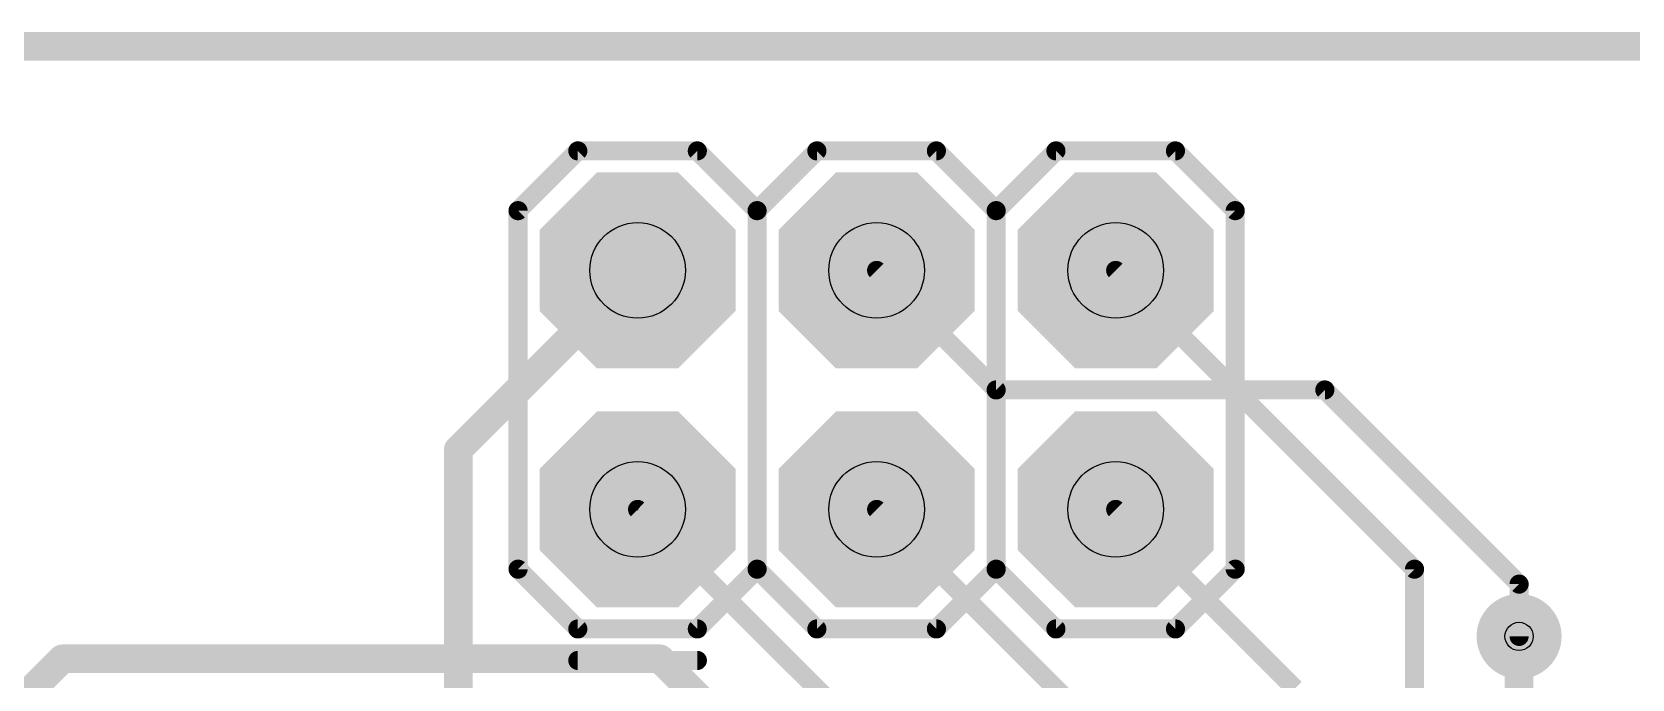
# Model space of a CAD drawing. Extents: x -1 to 156, y 2 to 108.
# Drawn here: x 88.18 to 105.18, y 15.5 to 22.38 of the extents above; entities that cross this region are included whole.
import ezdxf

# ---------------------------------------------------------------- set-up
doc = ezdxf.new("R2010")
doc.units = 0
for name, color, linetype in [('1', 22, 'CONTINUOUS'), ('16', 175, 'CONTINUOUS'), ('17', 82, 'CONTINUOUS'), ('18', 82, 'CONTINUOUS'), ('20', 7, 'CONTINUOUS'), ('21', 253, 'CONTINUOUS'), ('23', 7, 'CONTINUOUS'), ('29', 253, 'CONTINUOUS'), ('30', 253, 'CONTINUOUS'), ('44', 253, 'CONTINUOUS'), ('51', 253, 'CONTINUOUS')]:
    doc.layers.add(name, color=color, linetype=linetype)

# ---------------------------------------------------------------- blocks, each defined once
blk = doc.blocks.new('RECT')
blk.add_solid([(-0.5, -0.5), (0.5, -0.5), (-0.5, 0.5), (0.5, 0.5)])
blk = doc.blocks.new('OCTAGONP')
at = {"const_width": 0.5}
blk.add_lwpolyline([(-0.25, -0.1036), (-0.25, 0.1036), (-0.1036, 0.25), (0.1036, 0.25), (0.25, 0.1036), (0.25, -0.1036), (0.1036, -0.25), (-0.1036, -0.25), (-0.25, -0.1036), (-0.25, 0.1036)], dxfattribs=at)
blk = doc.blocks.new('ROUNDV')
at = {"const_width": 0.5}
blk.add_lwpolyline([(0, -0.25, 1), (0, 0.25, 1), (0, -0.25)], format="xyb", dxfattribs=at)

msp = doc.modelspace()

# ---------------------------------------------------------------- linework, layer by layer
at = {"layer": '1'}
for points, const_width in [([(102.87, 16.6687), (99.695, 19.8438)], 0.2032), ([(94.615, 17.3038), (96.8375, 15.0813)], 0.2032), ([(97.155, 17.3038), (100.33, 14.1288)], 0.2032), ([(99.695, 17.3038), (101.6, 15.3988)], 0.2032), ([(102.87, 8.63), (102.87, 16.6687)], 0.2032), ([(103.9813, 15.9544), (103.9813, 7.1438)], 0.3048), ([(86.995, 14.2081), (88.5031, 15.7163)], 0.3048), ([(88.5031, 15.7163), (94.8531, 15.7163)], 0.3048), ([(96.52, 14.0494), (94.8531, 15.7163)], 0.3048)]:
    msp.add_lwpolyline(points, dxfattribs=dict(at, const_width=const_width))
for points, const_width in [([(99.7309, 19.8797, 1), (99.6591, 19.8078)], 0.1016), ([(94.6509, 17.3397, 1), (94.5791, 17.2678)], 0.1016), ([(97.1909, 17.3397, 1), (97.1191, 17.2678)], 0.1016), ([(99.7309, 17.3397, 1), (99.6591, 17.2678)], 0.1016), ([(102.9208, 16.6687, 1), (102.8192, 16.6687)], 0.1016), ([(102.8341, 16.6328, 1), (102.9059, 16.7047)], 0.1016), ([(104.0575, 15.9544, 1), (103.9051, 15.9544)], 0.1524), ([(88.5031, 15.7925, 1), (88.5031, 15.6401)], 0.1524), ([(88.557, 15.6624, 1), (88.4492, 15.7701)], 0.1524), ([(94.907, 15.7701, 1), (94.7992, 15.6624)], 0.1524), ([(94.8531, 15.6401, 1), (94.8531, 15.7925)], 0.1524)]:
    msp.add_lwpolyline(points, format="xyb", dxfattribs=dict(at, const_width=const_width))
at = {"layer": '16'}
for points, const_width in [([(94.615, 19.8438), (92.71, 17.9388)], 0.3048), ([(97.155, 19.8438), (98.425, 18.5738)], 0.2032), ([(98.425, 18.5738), (101.9175, 18.5738)], 0.2032), ([(101.9175, 18.5738), (103.9813, 16.51)], 0.2032), ([(92.71, 17.9388), (92.71, 14.4463)], 0.3048), ([(103.9813, 16.51), (103.9813, 15.9544)], 0.2032)]:
    msp.add_lwpolyline(points, dxfattribs=dict(at, const_width=const_width))
for points, const_width in [([(94.6689, 19.7899, 1), (94.5611, 19.8976)], 0.1524), ([(97.1909, 19.8797, 1), (97.1191, 19.8078)], 0.1016), ([(98.425, 18.6245, 1), (98.425, 18.523)], 0.1016), ([(98.3891, 18.5378, 1), (98.4609, 18.6097)], 0.1016), ([(101.9534, 18.6097, 1), (101.8816, 18.5378)], 0.1016), ([(101.9175, 18.523, 1), (101.9175, 18.6245)], 0.1016), ([(92.7862, 17.9388, 1), (92.6338, 17.9388)], 0.1524), ([(92.6561, 17.9926, 1), (92.7639, 17.8849)], 0.1524), ([(104.032, 16.51, 1), (103.9305, 16.51)], 0.1016), ([(103.9453, 16.4741, 1), (104.0172, 16.5459)], 0.1016), ([(103.9305, 15.9544, 1), (104.032, 15.9544)], 0.1016)]:
    msp.add_lwpolyline(points, format="xyb", dxfattribs=dict(at, const_width=const_width))
at = {"layer": '20', "const_width": 0.3048}
msp.add_lwpolyline([(79.375, 22.225), (114.935, 22.225)], dxfattribs=at)
at = {"layer": '21', "const_width": 0.2032}
for points in [[(93.345, 20.4788), (93.98, 21.1137)], [(93.98, 21.1137), (95.25, 21.1137)], [(95.25, 21.1137), (95.885, 20.4788)], [(95.885, 20.4788), (96.52, 21.1137)], [(96.52, 21.1137), (97.79, 21.1137)], [(97.79, 21.1137), (98.425, 20.4788)], [(98.425, 20.4788), (99.06, 21.1137)], [(99.06, 21.1137), (100.33, 21.1137)], [(100.33, 21.1137), (100.965, 20.4788)], [(93.345, 16.6687), (93.345, 20.4788)], [(95.885, 20.4788), (95.885, 16.6687)], [(98.425, 20.4788), (98.425, 16.6687)], [(100.965, 20.4788), (100.965, 16.6687)], [(93.345, 16.6687), (93.98, 16.0338)], [(95.25, 16.0338), (95.885, 16.6687)], [(95.885, 16.6687), (96.52, 16.0338)], [(97.79, 16.0338), (98.425, 16.6687)], [(98.425, 16.6687), (99.06, 16.0338)], [(100.33, 16.0338), (100.965, 16.6687)], [(93.98, 16.0338), (95.25, 16.0338)], [(96.52, 16.0338), (97.79, 16.0338)], [(99.06, 16.0338), (100.33, 16.0338)], [(95.25, 15.6988), (93.98, 15.6988)]]:
    msp.add_lwpolyline(points, dxfattribs=at)
at = {"layer": '21', "const_width": 0.1016}
for points in [[(93.98, 21.1645, 1), (93.98, 21.063)], [(94.0159, 21.0778, 1), (93.9441, 21.1497)], [(95.2859, 21.1497, 1), (95.2141, 21.0778)], [(95.25, 21.063, 1), (95.25, 21.1645)], [(96.52, 21.1645, 1), (96.52, 21.063)], [(96.5559, 21.0778, 1), (96.4841, 21.1497)], [(97.8259, 21.1497, 1), (97.7541, 21.0778)], [(97.79, 21.063, 1), (97.79, 21.1645)], [(99.06, 21.1645, 1), (99.06, 21.063)], [(99.0959, 21.0778, 1), (99.0241, 21.1497)], [(100.3659, 21.1497, 1), (100.2941, 21.0778)], [(100.33, 21.063, 1), (100.33, 21.1645)], [(93.3958, 20.4788, 1), (93.2942, 20.4788)], [(95.9358, 20.4788, 1), (95.8342, 20.4788)], [(98.4758, 20.4788, 1), (98.3742, 20.4788)], [(101.0158, 20.4788, 1), (100.9142, 20.4788)], [(93.3091, 20.5147, 1), (93.3809, 20.4428)], [(95.8491, 20.5147, 1), (95.9209, 20.4428)], [(95.8491, 20.4428, 1), (95.9209, 20.5147)], [(98.3891, 20.5147, 1), (98.4609, 20.4428)], [(98.3891, 20.4428, 1), (98.4609, 20.5147)], [(100.9291, 20.4428, 1), (101.0009, 20.5147)], [(93.3809, 16.7047, 1), (93.3091, 16.6328)], [(93.2942, 16.6687, 1), (93.3958, 16.6687)], [(95.9209, 16.7047, 1), (95.8491, 16.6328)], [(95.8342, 16.6687, 1), (95.9358, 16.6687)], [(95.9209, 16.6328, 1), (95.8491, 16.7047)], [(98.4609, 16.7047, 1), (98.3891, 16.6328)], [(98.3742, 16.6687, 1), (98.4758, 16.6687)], [(98.4609, 16.6328, 1), (98.3891, 16.7047)], [(100.9142, 16.6687, 1), (101.0158, 16.6687)], [(101.0009, 16.6328, 1), (100.9291, 16.7047)], [(93.98, 16.0846, 1), (93.98, 15.983)], [(93.9441, 15.9978, 1), (94.0159, 16.0697)], [(95.2141, 16.0697, 1), (95.2859, 15.9978)], [(95.25, 15.983, 1), (95.25, 16.0846)], [(96.52, 16.0846, 1), (96.52, 15.983)], [(96.4841, 15.9978, 1), (96.5559, 16.0697)], [(97.7541, 16.0697, 1), (97.8259, 15.9978)], [(97.79, 15.983, 1), (97.79, 16.0846)], [(99.06, 16.0846, 1), (99.06, 15.983)], [(99.0241, 15.9978, 1), (99.0959, 16.0697)], [(100.2941, 16.0697, 1), (100.3659, 15.9978)], [(100.33, 15.983, 1), (100.33, 16.0846)], [(93.98, 15.7496, 1), (93.98, 15.6479)], [(95.25, 15.6479, 1), (95.25, 15.7496)]]:
    msp.add_lwpolyline(points, format="xyb", dxfattribs=at)
at = {"layer": '23'}
msp.add_point((94.615, 17.3038), dxfattribs=at)
at = {"layer": '44'}
for centre, radius in [((94.615, 19.8438), 0.508), ((97.155, 19.8438), 0.508), ((99.695, 19.8438), 0.508), ((94.615, 17.3038), 0.508), ((97.155, 17.3038), 0.508), ((99.695, 17.3038), 0.508), ((103.9813, 15.9544), 0.15)]:
    msp.add_circle(centre, radius, dxfattribs=at)

# ---------------------------------------------------------------- block references
at = {"layer": '17', "xscale": 1.8796, "yscale": 1.8796}
for p in [(94.615, 19.8438), (94.615, 19.8438), (97.155, 19.8438), (97.155, 19.8438), (99.695, 19.8438), (99.695, 19.8438), (94.615, 17.3038), (94.615, 17.3038), (97.155, 17.3038), (97.155, 17.3038), (99.695, 17.3038), (99.695, 17.3038)]:
    msp.add_blockref('OCTAGONP', p, dxfattribs=at)
at = {"layer": '18', "xscale": 0.7, "yscale": 0.7}
msp.add_blockref('ROUNDV', (103.9813, 15.9544), dxfattribs=at)
msp.add_blockref('ROUNDV', (103.9813, 15.9544), dxfattribs=at)
at = {"layer": '29'}
for name, p, xscale, yscale in [('OCTAGONP', (94.615, 19.8438), 2.0828, 2.0828), ('OCTAGONP', (97.155, 19.8438), 2.0828, 2.0828), ('OCTAGONP', (99.695, 19.8438), 2.0828, 2.0828), ('OCTAGONP', (94.615, 17.3038), 2.0828, 2.0828), ('OCTAGONP', (97.155, 17.3038), 2.0828, 2.0828), ('OCTAGONP', (99.695, 17.3038), 2.0828, 2.0828), ('ROUNDV', (103.9813, 15.9544), 0.9032, 0.9032)]:
    msp.add_blockref(name, p, dxfattribs=dict(at, xscale=xscale, yscale=yscale))
at = {"layer": '30'}
for name, p, xscale, yscale in [('OCTAGONP', (94.615, 19.8438), 2.0828, 2.0828), ('OCTAGONP', (97.155, 19.8438), 2.0828, 2.0828), ('OCTAGONP', (99.695, 19.8438), 2.0828, 2.0828), ('OCTAGONP', (94.615, 17.3038), 2.0828, 2.0828), ('OCTAGONP', (97.155, 17.3038), 2.0828, 2.0828), ('OCTAGONP', (99.695, 17.3038), 2.0828, 2.0828), ('ROUNDV', (103.9813, 15.9544), 0.9032, 0.9032)]:
    msp.add_blockref(name, p, dxfattribs=dict(at, xscale=xscale, yscale=yscale))
at = {"layer": '51', "xscale": 0.508, "yscale": 0.508}
for p in [(94.615, 19.8438), (97.155, 19.8438), (99.695, 19.8438), (94.615, 17.3038), (97.155, 17.3038), (99.695, 17.3038)]:
    msp.add_blockref('RECT', p, dxfattribs=at)

doc.saveas('drawing.dxf')
